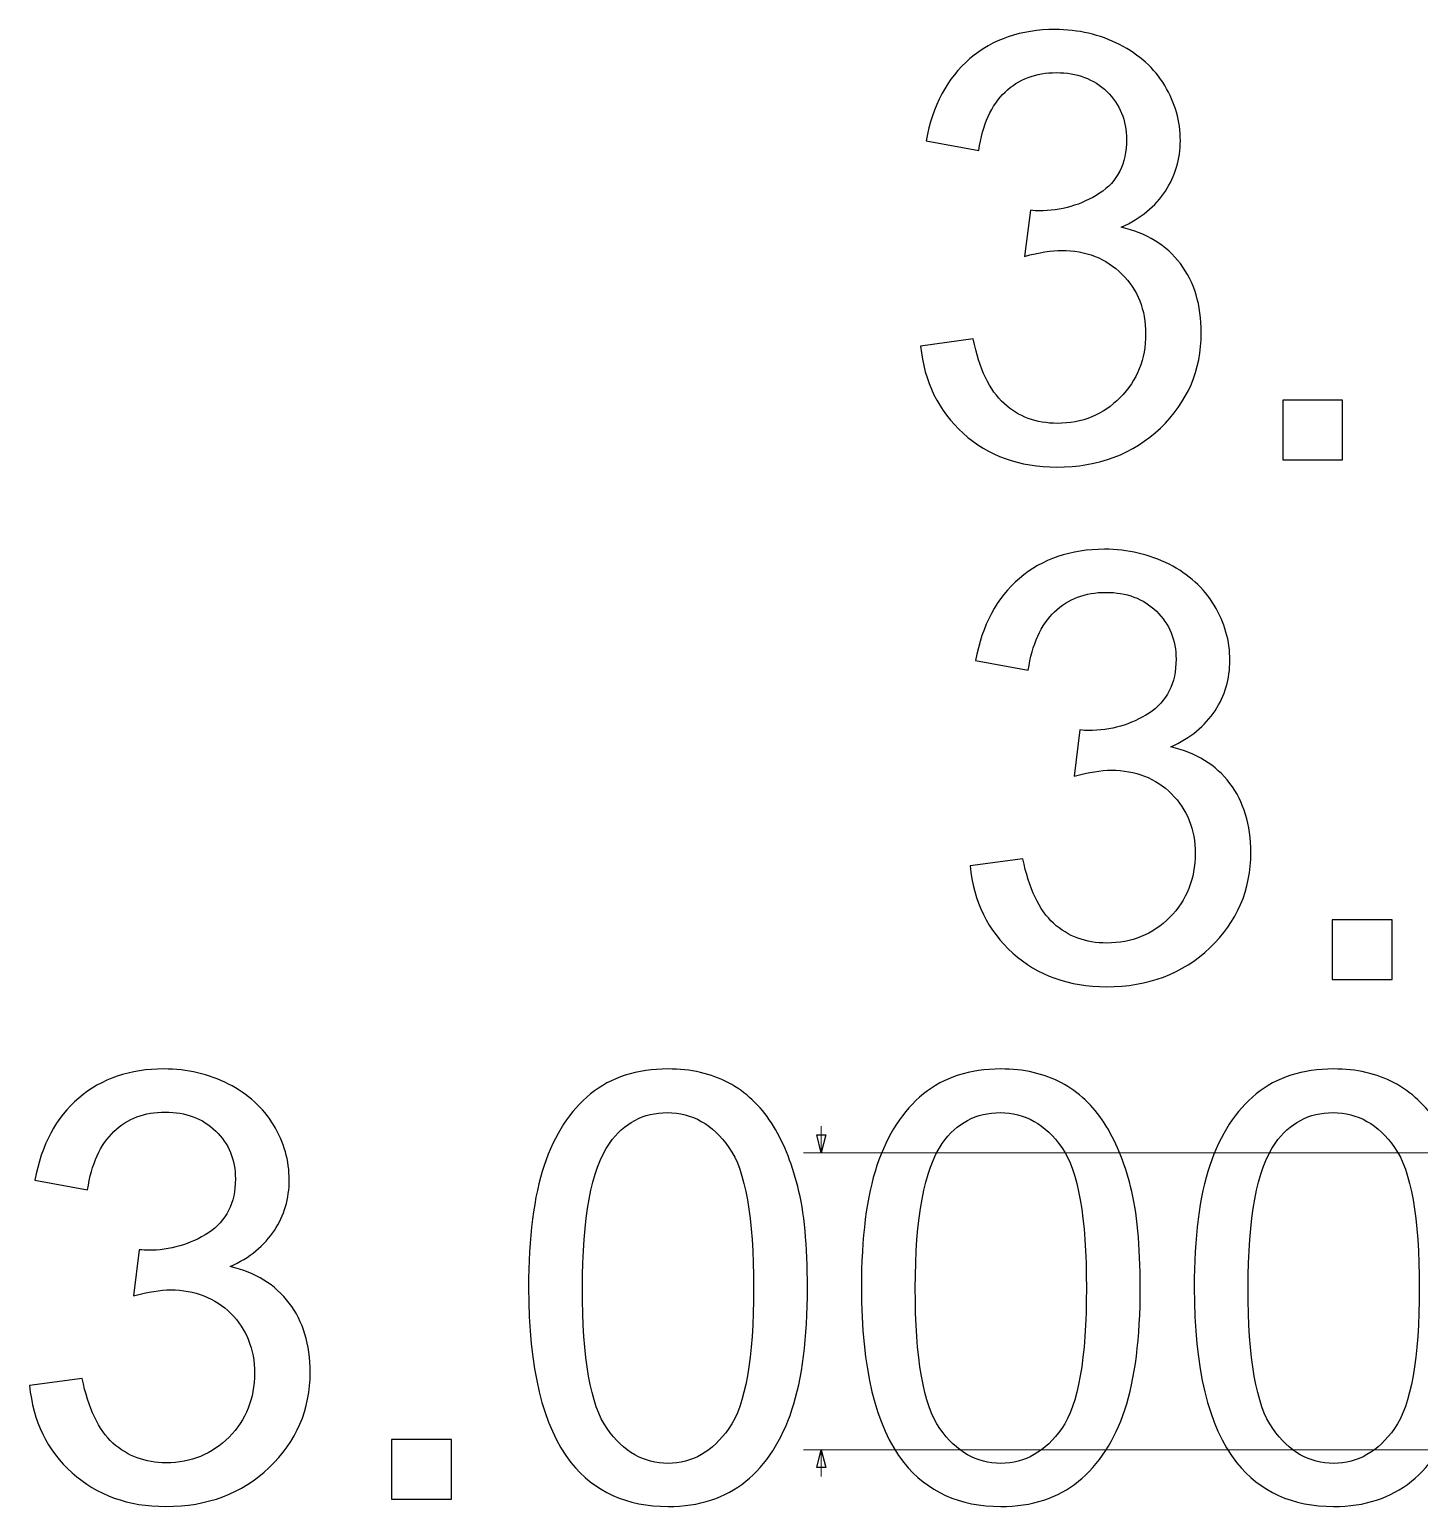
# Model space of a CAD drawing. Header units: centimetres. Extents: x -208 to 206, y -104 to 104.
# Drawn here: x -134.1 to -126.57, y 0.4 to 8.4 of the extents above; entities that cross this region are included whole.
import ezdxf

# ---------------------------------------------------------------- set-up
doc = ezdxf.new("R2010")
doc.units = ezdxf.units.CM
doc.header["$MEASUREMENT"] = 0
doc.layers.add('#Layer 1', color=7, linetype='Continuous')

msp = doc.modelspace()

# ---------------------------------------------------------------- linework, layer by layer
at = {"layer": '#Layer 1', "color": 8}
for points, knots in [([(-129.27535, 6.68152), (-129.27535, 6.68152), (-128.99026, 6.7204), (-128.99026, 6.7204), (-128.99026, 6.7204), (-128.95732, 6.55842), (-128.90225, 6.44179), (-128.82395, 6.37051), (-128.82395, 6.37051), (-128.74566, 6.29924), (-128.64955, 6.2636), (-128.53562, 6.2636), (-128.53562, 6.2636), (-128.40063, 6.2636), (-128.2867, 6.31004), (-128.19491, 6.40291), (-128.19491, 6.40291), (-128.10312, 6.49578), (-128.05722, 6.61079), (-128.05722, 6.74794), (-128.05722, 6.74794), (-128.05722, 6.87861), (-128.09988, 6.9866), (-128.18573, 7.07191), (-128.18573, 7.07191), (-128.27104, 7.15668), (-128.37957, 7.19934), (-128.51186, 7.19934), (-128.51186, 7.19934), (-128.56586, 7.19934), (-128.63281, 7.18854), (-128.71326, 7.16748), (-128.71326, 7.16748), (-128.71326, 7.16748), (-128.68141, 7.41694), (-128.68141, 7.41694), (-128.68141, 7.41694), (-128.66251, 7.41478), (-128.64685, 7.4137), (-128.63551, 7.4137), (-128.63551, 7.4137), (-128.51348, 7.4137), (-128.40441, 7.44556), (-128.30668, 7.50873), (-128.30668, 7.50873), (-128.20949, 7.57191), (-128.16089, 7.6691), (-128.16089, 7.8003), (-128.16089, 7.8003), (-128.16089, 7.90452), (-128.19653, 7.99091), (-128.26726, 8.05948), (-128.26726, 8.05948), (-128.338, 8.12806), (-128.42925, 8.16207), (-128.54102, 8.16207), (-128.54102, 8.16207), (-128.65225, 8.16207), (-128.74458, 8.12698), (-128.81855, 8.05678), (-128.81855, 8.05678), (-128.89253, 7.98659), (-128.94004, 7.8813), (-128.9611, 7.74091), (-128.9611, 7.74091), (-128.9611, 7.74091), (-129.24619, 7.79275), (-129.24619, 7.79275), (-129.24619, 7.79275), (-129.2111, 7.98389), (-129.13226, 8.13238), (-129.00862, 8.23767), (-129.00862, 8.23767), (-128.88551, 8.34296), (-128.73162, 8.39533), (-128.54804, 8.39533), (-128.54804, 8.39533), (-128.42169, 8.39533), (-128.30506, 8.36833), (-128.19869, 8.3138), (-128.19869, 8.3138), (-128.09178, 8.2598), (-128.01025, 8.18583), (-127.95409, 8.09242), (-127.95409, 8.09242), (-127.8974, 7.99847), (-127.86932, 7.89912), (-127.86932, 7.79383), (-127.86932, 7.79383), (-127.86932, 7.69393), (-127.89632, 7.60322), (-127.94977, 7.52115), (-127.94977, 7.52115), (-128.00377, 7.43908), (-128.08368, 7.37374), (-128.18897, 7.32515), (-128.18897, 7.32515), (-128.05182, 7.29383), (-127.94545, 7.22796), (-127.86932, 7.12806), (-127.86932, 7.12806), (-127.79372, 7.02871), (-127.75593, 6.90345), (-127.75593, 6.75388), (-127.75593, 6.75388), (-127.75593, 6.5514), (-127.8299, 6.37915), (-127.97731, 6.23822), (-127.97731, 6.23822), (-128.12526, 6.0973), (-128.31208, 6.0271), (-128.53778, 6.0271), (-128.53778, 6.0271), (-128.74134, 6.0271), (-128.91034, 6.08812), (-129.04479, 6.20961), (-129.04479, 6.20961), (-129.17978, 6.3311), (-129.25645, 6.48822), (-129.27535, 6.68152)], [0, 0, 0, 0, 0.0322581, 0.0322581, 0.0322581, 0.0322581, 0.0645161, 0.0645161, 0.0645161, 0.0645161, 0.0967742, 0.0967742, 0.0967742, 0.0967742, 0.1290323, 0.1290323, 0.1290323, 0.1290323, 0.1612903, 0.1612903, 0.1612903, 0.1612903, 0.1935484, 0.1935484, 0.1935484, 0.1935484, 0.2258065, 0.2258065, 0.2258065, 0.2258065, 0.2580645, 0.2580645, 0.2580645, 0.2580645, 0.2903226, 0.2903226, 0.2903226, 0.2903226, 0.3225806, 0.3225806, 0.3225806, 0.3225806, 0.3548387, 0.3548387, 0.3548387, 0.3548387, 0.3870968, 0.3870968, 0.3870968, 0.3870968, 0.4193548, 0.4193548, 0.4193548, 0.4193548, 0.4516129, 0.4516129, 0.4516129, 0.4516129, 0.483871, 0.483871, 0.483871, 0.483871, 0.516129, 0.516129, 0.516129, 0.516129, 0.5483871, 0.5483871, 0.5483871, 0.5483871, 0.5806452, 0.5806452, 0.5806452, 0.5806452, 0.6129032, 0.6129032, 0.6129032, 0.6129032, 0.6451613, 0.6451613, 0.6451613, 0.6451613, 0.6774194, 0.6774194, 0.6774194, 0.6774194, 0.7096774, 0.7096774, 0.7096774, 0.7096774, 0.7419355, 0.7419355, 0.7419355, 0.7419355, 0.7741935, 0.7741935, 0.7741935, 0.7741935, 0.8064516, 0.8064516, 0.8064516, 0.8064516, 0.8387097, 0.8387097, 0.8387097, 0.8387097, 0.8709677, 0.8709677, 0.8709677, 0.8709677, 0.9032258, 0.9032258, 0.9032258, 0.9032258, 0.9354839, 0.9354839, 0.9354839, 0.9354839, 1, 1, 1, 1]), ([(-127.31479, 6.06598), (-127.31479, 6.06598), (-127.31479, 6.38995), (-127.31479, 6.38995), (-127.31479, 6.38995), (-127.31479, 6.38995), (-126.99082, 6.38995), (-126.99082, 6.38995), (-126.99082, 6.38995), (-126.99082, 6.38995), (-126.99082, 6.06598), (-126.99082, 6.06598), (-126.99082, 6.06598), (-126.99082, 6.06598), (-127.31479, 6.06598), (-127.31479, 6.06598)], [0, 0, 0, 0, 0.2, 0.2, 0.2, 0.2, 0.4, 0.4, 0.4, 0.4, 0.6, 0.6, 0.6, 0.6, 1, 1, 1, 1]), ([(-129.00715, 3.86825), (-129.00715, 3.86825), (-128.72206, 3.90713), (-128.72206, 3.90713), (-128.72206, 3.90713), (-128.68912, 3.74515), (-128.63405, 3.62852), (-128.55575, 3.55724), (-128.55575, 3.55724), (-128.47746, 3.48597), (-128.38135, 3.45033), (-128.26742, 3.45033), (-128.26742, 3.45033), (-128.13243, 3.45033), (-128.0185, 3.49677), (-127.92671, 3.58964), (-127.92671, 3.58964), (-127.83492, 3.68251), (-127.78902, 3.79752), (-127.78902, 3.93467), (-127.78902, 3.93467), (-127.78902, 4.06534), (-127.83168, 4.17333), (-127.91753, 4.25864), (-127.91753, 4.25864), (-128.00284, 4.34341), (-128.11137, 4.38607), (-128.24366, 4.38607), (-128.24366, 4.38607), (-128.29766, 4.38607), (-128.36461, 4.37527), (-128.44506, 4.35421), (-128.44506, 4.35421), (-128.44506, 4.35421), (-128.41321, 4.60367), (-128.41321, 4.60367), (-128.41321, 4.60367), (-128.39431, 4.60151), (-128.37865, 4.60043), (-128.36731, 4.60043), (-128.36731, 4.60043), (-128.24528, 4.60043), (-128.13621, 4.63229), (-128.03848, 4.69546), (-128.03848, 4.69546), (-127.94129, 4.75864), (-127.89269, 4.85583), (-127.89269, 4.98703), (-127.89269, 4.98703), (-127.89269, 5.09125), (-127.92833, 5.17764), (-127.99906, 5.24621), (-127.99906, 5.24621), (-128.0698, 5.31479), (-128.16105, 5.3488), (-128.27282, 5.3488), (-128.27282, 5.3488), (-128.38405, 5.3488), (-128.47638, 5.31371), (-128.55035, 5.24351), (-128.55035, 5.24351), (-128.62433, 5.17332), (-128.67184, 5.06803), (-128.6929, 4.92764), (-128.6929, 4.92764), (-128.6929, 4.92764), (-128.97799, 4.97948), (-128.97799, 4.97948), (-128.97799, 4.97948), (-128.9429, 5.17062), (-128.86406, 5.31911), (-128.74042, 5.4244), (-128.74042, 5.4244), (-128.61731, 5.52969), (-128.46342, 5.58206), (-128.27984, 5.58206), (-128.27984, 5.58206), (-128.15349, 5.58206), (-128.03686, 5.55506), (-127.93049, 5.50053), (-127.93049, 5.50053), (-127.82358, 5.44653), (-127.74205, 5.37256), (-127.68589, 5.27915), (-127.68589, 5.27915), (-127.6292, 5.1852), (-127.60112, 5.08585), (-127.60112, 4.98056), (-127.60112, 4.98056), (-127.60112, 4.88066), (-127.62812, 4.78995), (-127.68157, 4.70788), (-127.68157, 4.70788), (-127.73557, 4.62581), (-127.81548, 4.56047), (-127.92077, 4.51188), (-127.92077, 4.51188), (-127.78362, 4.48056), (-127.67725, 4.41469), (-127.60112, 4.31479), (-127.60112, 4.31479), (-127.52552, 4.21544), (-127.48773, 4.09018), (-127.48773, 3.94061), (-127.48773, 3.94061), (-127.48773, 3.73813), (-127.5617, 3.56588), (-127.70911, 3.42495), (-127.70911, 3.42495), (-127.85706, 3.28403), (-128.04388, 3.21383), (-128.26958, 3.21383), (-128.26958, 3.21383), (-128.47314, 3.21383), (-128.64214, 3.27485), (-128.77659, 3.39634), (-128.77659, 3.39634), (-128.91158, 3.51783), (-128.98825, 3.67495), (-129.00715, 3.86825)], [0, 0, 0, 0, 0.0322581, 0.0322581, 0.0322581, 0.0322581, 0.0645161, 0.0645161, 0.0645161, 0.0645161, 0.0967742, 0.0967742, 0.0967742, 0.0967742, 0.1290323, 0.1290323, 0.1290323, 0.1290323, 0.1612903, 0.1612903, 0.1612903, 0.1612903, 0.1935484, 0.1935484, 0.1935484, 0.1935484, 0.2258065, 0.2258065, 0.2258065, 0.2258065, 0.2580645, 0.2580645, 0.2580645, 0.2580645, 0.2903226, 0.2903226, 0.2903226, 0.2903226, 0.3225806, 0.3225806, 0.3225806, 0.3225806, 0.3548387, 0.3548387, 0.3548387, 0.3548387, 0.3870968, 0.3870968, 0.3870968, 0.3870968, 0.4193548, 0.4193548, 0.4193548, 0.4193548, 0.4516129, 0.4516129, 0.4516129, 0.4516129, 0.483871, 0.483871, 0.483871, 0.483871, 0.516129, 0.516129, 0.516129, 0.516129, 0.5483871, 0.5483871, 0.5483871, 0.5483871, 0.5806452, 0.5806452, 0.5806452, 0.5806452, 0.6129032, 0.6129032, 0.6129032, 0.6129032, 0.6451613, 0.6451613, 0.6451613, 0.6451613, 0.6774194, 0.6774194, 0.6774194, 0.6774194, 0.7096774, 0.7096774, 0.7096774, 0.7096774, 0.7419355, 0.7419355, 0.7419355, 0.7419355, 0.7741935, 0.7741935, 0.7741935, 0.7741935, 0.8064516, 0.8064516, 0.8064516, 0.8064516, 0.8387097, 0.8387097, 0.8387097, 0.8387097, 0.8709677, 0.8709677, 0.8709677, 0.8709677, 0.9032258, 0.9032258, 0.9032258, 0.9032258, 0.9354839, 0.9354839, 0.9354839, 0.9354839, 1, 1, 1, 1]), ([(-127.04659, 3.25271), (-127.04659, 3.25271), (-127.04659, 3.57668), (-127.04659, 3.57668), (-127.04659, 3.57668), (-127.04659, 3.57668), (-126.72262, 3.57668), (-126.72262, 3.57668), (-126.72262, 3.57668), (-126.72262, 3.57668), (-126.72262, 3.25271), (-126.72262, 3.25271), (-126.72262, 3.25271), (-126.72262, 3.25271), (-127.04659, 3.25271), (-127.04659, 3.25271)], [0, 0, 0, 0, 0.2, 0.2, 0.2, 0.2, 0.4, 0.4, 0.4, 0.4, 0.6, 0.6, 0.6, 0.6, 1, 1, 1, 1]), ([(-134.09982, 1.05498), (-134.09982, 1.05498), (-133.81473, 1.09386), (-133.81473, 1.09386), (-133.81473, 1.09386), (-133.78179, 0.93188), (-133.72672, 0.81525), (-133.64842, 0.74397), (-133.64842, 0.74397), (-133.57013, 0.6727), (-133.47402, 0.63706), (-133.36009, 0.63706), (-133.36009, 0.63706), (-133.2251, 0.63706), (-133.11117, 0.6835), (-133.01938, 0.77637), (-133.01938, 0.77637), (-132.92759, 0.86924), (-132.88169, 0.98425), (-132.88169, 1.1214), (-132.88169, 1.1214), (-132.88169, 1.25207), (-132.92435, 1.36006), (-133.0102, 1.44537), (-133.0102, 1.44537), (-133.09551, 1.53014), (-133.20404, 1.5728), (-133.33633, 1.5728), (-133.33633, 1.5728), (-133.39033, 1.5728), (-133.45728, 1.562), (-133.53773, 1.54094), (-133.53773, 1.54094), (-133.53773, 1.54094), (-133.50588, 1.7904), (-133.50588, 1.7904), (-133.50588, 1.7904), (-133.48698, 1.78824), (-133.47132, 1.78716), (-133.45998, 1.78716), (-133.45998, 1.78716), (-133.33795, 1.78716), (-133.22888, 1.81902), (-133.13115, 1.88219), (-133.13115, 1.88219), (-133.03396, 1.94537), (-132.98536, 2.04256), (-132.98536, 2.17376), (-132.98536, 2.17376), (-132.98536, 2.27798), (-133.021, 2.36437), (-133.09173, 2.43294), (-133.09173, 2.43294), (-133.16247, 2.50152), (-133.25372, 2.53553), (-133.36549, 2.53553), (-133.36549, 2.53553), (-133.47672, 2.53553), (-133.56905, 2.50044), (-133.64302, 2.43024), (-133.64302, 2.43024), (-133.717, 2.36005), (-133.76451, 2.25476), (-133.78557, 2.11437), (-133.78557, 2.11437), (-133.78557, 2.11437), (-134.07066, 2.16621), (-134.07066, 2.16621), (-134.07066, 2.16621), (-134.03557, 2.35735), (-133.95673, 2.50584), (-133.83309, 2.61113), (-133.83309, 2.61113), (-133.70998, 2.71642), (-133.55609, 2.76879), (-133.37251, 2.76879), (-133.37251, 2.76879), (-133.24616, 2.76879), (-133.12953, 2.74179), (-133.02316, 2.68726), (-133.02316, 2.68726), (-132.91625, 2.63326), (-132.83472, 2.55929), (-132.77856, 2.46588), (-132.77856, 2.46588), (-132.72187, 2.37193), (-132.69379, 2.27258), (-132.69379, 2.16729), (-132.69379, 2.16729), (-132.69379, 2.06739), (-132.72079, 1.97668), (-132.77424, 1.89461), (-132.77424, 1.89461), (-132.82824, 1.81254), (-132.90815, 1.7472), (-133.01344, 1.69861), (-133.01344, 1.69861), (-132.87629, 1.66729), (-132.76992, 1.60142), (-132.69379, 1.50152), (-132.69379, 1.50152), (-132.61819, 1.40217), (-132.5804, 1.27691), (-132.5804, 1.12734), (-132.5804, 1.12734), (-132.5804, 0.92486), (-132.65437, 0.75261), (-132.80178, 0.61168), (-132.80178, 0.61168), (-132.94973, 0.47076), (-133.13655, 0.40056), (-133.36225, 0.40056), (-133.36225, 0.40056), (-133.56581, 0.40056), (-133.73481, 0.46158), (-133.86926, 0.58307), (-133.86926, 0.58307), (-134.00425, 0.70456), (-134.08092, 0.86168), (-134.09982, 1.05498)], [0, 0, 0, 0, 0.0322581, 0.0322581, 0.0322581, 0.0322581, 0.0645161, 0.0645161, 0.0645161, 0.0645161, 0.0967742, 0.0967742, 0.0967742, 0.0967742, 0.1290323, 0.1290323, 0.1290323, 0.1290323, 0.1612903, 0.1612903, 0.1612903, 0.1612903, 0.1935484, 0.1935484, 0.1935484, 0.1935484, 0.2258065, 0.2258065, 0.2258065, 0.2258065, 0.2580645, 0.2580645, 0.2580645, 0.2580645, 0.2903226, 0.2903226, 0.2903226, 0.2903226, 0.3225806, 0.3225806, 0.3225806, 0.3225806, 0.3548387, 0.3548387, 0.3548387, 0.3548387, 0.3870968, 0.3870968, 0.3870968, 0.3870968, 0.4193548, 0.4193548, 0.4193548, 0.4193548, 0.4516129, 0.4516129, 0.4516129, 0.4516129, 0.483871, 0.483871, 0.483871, 0.483871, 0.516129, 0.516129, 0.516129, 0.516129, 0.5483871, 0.5483871, 0.5483871, 0.5483871, 0.5806452, 0.5806452, 0.5806452, 0.5806452, 0.6129032, 0.6129032, 0.6129032, 0.6129032, 0.6451613, 0.6451613, 0.6451613, 0.6451613, 0.6774194, 0.6774194, 0.6774194, 0.6774194, 0.7096774, 0.7096774, 0.7096774, 0.7096774, 0.7419355, 0.7419355, 0.7419355, 0.7419355, 0.7741935, 0.7741935, 0.7741935, 0.7741935, 0.8064516, 0.8064516, 0.8064516, 0.8064516, 0.8387097, 0.8387097, 0.8387097, 0.8387097, 0.8709677, 0.8709677, 0.8709677, 0.8709677, 0.9032258, 0.9032258, 0.9032258, 0.9032258, 0.9354839, 0.9354839, 0.9354839, 0.9354839, 1, 1, 1, 1]), ([(-131.3979, 1.58414), (-131.3979, 1.85789), (-131.36982, 2.07927), (-131.31367, 2.24666), (-131.31367, 2.24666), (-131.25697, 2.41458), (-131.17328, 2.54363), (-131.06205, 2.6338), (-131.06205, 2.6338), (-130.95136, 2.72398), (-130.81151, 2.76879), (-130.64305, 2.76879), (-130.64305, 2.76879), (-130.51886, 2.76879), (-130.40979, 2.74395), (-130.3153, 2.69374), (-130.3153, 2.69374), (-130.22135, 2.64352), (-130.14359, 2.57117), (-130.08312, 2.47668), (-130.08312, 2.47668), (-130.02265, 2.38273), (-129.97513, 2.26772), (-129.94057, 2.13219), (-129.94057, 2.13219), (-129.90548, 1.99666), (-129.8882, 1.81362), (-129.8882, 1.58414), (-129.8882, 1.58414), (-129.8882, 1.312), (-129.91627, 1.0917), (-129.97189, 0.92432), (-129.97189, 0.92432), (-130.0275, 0.75639), (-130.1112, 0.62734), (-130.22243, 0.53663), (-130.22243, 0.53663), (-130.33312, 0.44592), (-130.4735, 0.40056), (-130.64305, 0.40056), (-130.64305, 0.40056), (-130.86605, 0.40056), (-131.04153, 0.47994), (-131.16896, 0.63922), (-131.16896, 0.63922), (-131.32177, 0.8336), (-131.3979, 1.1484), (-131.3979, 1.58414)], [0, 0, 0, 0, 0.0769231, 0.0769231, 0.0769231, 0.0769231, 0.1538462, 0.1538462, 0.1538462, 0.1538462, 0.2307692, 0.2307692, 0.2307692, 0.2307692, 0.3076923, 0.3076923, 0.3076923, 0.3076923, 0.3846154, 0.3846154, 0.3846154, 0.3846154, 0.4615385, 0.4615385, 0.4615385, 0.4615385, 0.5384615, 0.5384615, 0.5384615, 0.5384615, 0.6153846, 0.6153846, 0.6153846, 0.6153846, 0.6923077, 0.6923077, 0.6923077, 0.6923077, 0.7692308, 0.7692308, 0.7692308, 0.7692308, 0.8461538, 0.8461538, 0.8461538, 0.8461538, 1, 1, 1, 1]), ([(-129.59608, 1.58414), (-129.59608, 1.85789), (-129.568, 2.07927), (-129.51185, 2.24666), (-129.51185, 2.24666), (-129.45515, 2.41458), (-129.37146, 2.54363), (-129.26023, 2.6338), (-129.26023, 2.6338), (-129.14954, 2.72398), (-129.00969, 2.76879), (-128.84123, 2.76879), (-128.84123, 2.76879), (-128.71704, 2.76879), (-128.60797, 2.74395), (-128.51348, 2.69374), (-128.51348, 2.69374), (-128.41953, 2.64352), (-128.34177, 2.57117), (-128.2813, 2.47668), (-128.2813, 2.47668), (-128.22083, 2.38273), (-128.17331, 2.26772), (-128.13875, 2.13219), (-128.13875, 2.13219), (-128.10366, 1.99666), (-128.08638, 1.81362), (-128.08638, 1.58414), (-128.08638, 1.58414), (-128.08638, 1.312), (-128.11445, 1.0917), (-128.17007, 0.92432), (-128.17007, 0.92432), (-128.22568, 0.75639), (-128.30938, 0.62734), (-128.42061, 0.53663), (-128.42061, 0.53663), (-128.5313, 0.44592), (-128.67168, 0.40056), (-128.84123, 0.40056), (-128.84123, 0.40056), (-129.06423, 0.40056), (-129.23971, 0.47994), (-129.36714, 0.63922), (-129.36714, 0.63922), (-129.51995, 0.8336), (-129.59608, 1.1484), (-129.59608, 1.58414)], [0, 0, 0, 0, 0.0769231, 0.0769231, 0.0769231, 0.0769231, 0.1538462, 0.1538462, 0.1538462, 0.1538462, 0.2307692, 0.2307692, 0.2307692, 0.2307692, 0.3076923, 0.3076923, 0.3076923, 0.3076923, 0.3846154, 0.3846154, 0.3846154, 0.3846154, 0.4615385, 0.4615385, 0.4615385, 0.4615385, 0.5384615, 0.5384615, 0.5384615, 0.5384615, 0.6153846, 0.6153846, 0.6153846, 0.6153846, 0.6923077, 0.6923077, 0.6923077, 0.6923077, 0.7692308, 0.7692308, 0.7692308, 0.7692308, 0.8461538, 0.8461538, 0.8461538, 0.8461538, 1, 1, 1, 1]), ([(-127.79426, 1.58414), (-127.79426, 1.85789), (-127.76618, 2.07927), (-127.71003, 2.24666), (-127.71003, 2.24666), (-127.65333, 2.41458), (-127.56964, 2.54363), (-127.45841, 2.6338), (-127.45841, 2.6338), (-127.34772, 2.72398), (-127.20787, 2.76879), (-127.03941, 2.76879), (-127.03941, 2.76879), (-126.91522, 2.76879), (-126.80615, 2.74395), (-126.71166, 2.69374), (-126.71166, 2.69374), (-126.61771, 2.64352), (-126.53995, 2.57117), (-126.47948, 2.47668), (-126.47948, 2.47668), (-126.41901, 2.38273), (-126.37149, 2.26772), (-126.33693, 2.13219), (-126.33693, 2.13219), (-126.30184, 1.99666), (-126.28456, 1.81362), (-126.28456, 1.58414), (-126.28456, 1.58414), (-126.28456, 1.312), (-126.31263, 1.0917), (-126.36825, 0.92432), (-126.36825, 0.92432), (-126.42386, 0.75639), (-126.50756, 0.62734), (-126.61879, 0.53663), (-126.61879, 0.53663), (-126.72948, 0.44592), (-126.86986, 0.40056), (-127.03941, 0.40056), (-127.03941, 0.40056), (-127.26241, 0.40056), (-127.43789, 0.47994), (-127.56532, 0.63922), (-127.56532, 0.63922), (-127.71813, 0.8336), (-127.79426, 1.1484), (-127.79426, 1.58414)], [0, 0, 0, 0, 0.0769231, 0.0769231, 0.0769231, 0.0769231, 0.1538462, 0.1538462, 0.1538462, 0.1538462, 0.2307692, 0.2307692, 0.2307692, 0.2307692, 0.3076923, 0.3076923, 0.3076923, 0.3076923, 0.3846154, 0.3846154, 0.3846154, 0.3846154, 0.4615385, 0.4615385, 0.4615385, 0.4615385, 0.5384615, 0.5384615, 0.5384615, 0.5384615, 0.6153846, 0.6153846, 0.6153846, 0.6153846, 0.6923077, 0.6923077, 0.6923077, 0.6923077, 0.7692308, 0.7692308, 0.7692308, 0.7692308, 0.8461538, 0.8461538, 0.8461538, 0.8461538, 1, 1, 1, 1]), ([(-131.10633, 1.58306), (-131.10633, 1.20131), (-131.06205, 0.94753), (-130.97296, 0.82227), (-130.97296, 0.82227), (-130.88387, 0.69646), (-130.77372, 0.63382), (-130.64305, 0.63382), (-130.64305, 0.63382), (-130.51238, 0.63382), (-130.40223, 0.697), (-130.31314, 0.82281), (-130.31314, 0.82281), (-130.22405, 0.94915), (-130.17977, 1.20239), (-130.17977, 1.58306), (-130.17977, 1.58306), (-130.17977, 1.9648), (-130.22405, 2.21858), (-130.31314, 2.34385), (-130.31314, 2.34385), (-130.40169, 2.46966), (-130.51292, 2.53229), (-130.64629, 2.53229), (-130.64629, 2.53229), (-130.77696, 2.53229), (-130.88171, 2.47668), (-130.96, 2.36599), (-130.96, 2.36599), (-131.05773, 2.22506), (-131.10633, 1.96372), (-131.10633, 1.58306)], [0, 0, 0, 0, 0.1111111, 0.1111111, 0.1111111, 0.1111111, 0.2222222, 0.2222222, 0.2222222, 0.2222222, 0.3333333, 0.3333333, 0.3333333, 0.3333333, 0.4444444, 0.4444444, 0.4444444, 0.4444444, 0.5555556, 0.5555556, 0.5555556, 0.5555556, 0.6666667, 0.6666667, 0.6666667, 0.6666667, 0.7777778, 0.7777778, 0.7777778, 0.7777778, 1, 1, 1, 1]), ([(-129.30451, 1.58306), (-129.30451, 1.20131), (-129.26023, 0.94753), (-129.17114, 0.82227), (-129.17114, 0.82227), (-129.08205, 0.69646), (-128.9719, 0.63382), (-128.84123, 0.63382), (-128.84123, 0.63382), (-128.71056, 0.63382), (-128.60041, 0.697), (-128.51132, 0.82281), (-128.51132, 0.82281), (-128.42223, 0.94915), (-128.37795, 1.20239), (-128.37795, 1.58306), (-128.37795, 1.58306), (-128.37795, 1.9648), (-128.42223, 2.21858), (-128.51132, 2.34385), (-128.51132, 2.34385), (-128.59987, 2.46966), (-128.7111, 2.53229), (-128.84447, 2.53229), (-128.84447, 2.53229), (-128.97514, 2.53229), (-129.07989, 2.47668), (-129.15818, 2.36599), (-129.15818, 2.36599), (-129.25591, 2.22506), (-129.30451, 1.96372), (-129.30451, 1.58306)], [0, 0, 0, 0, 0.1111111, 0.1111111, 0.1111111, 0.1111111, 0.2222222, 0.2222222, 0.2222222, 0.2222222, 0.3333333, 0.3333333, 0.3333333, 0.3333333, 0.4444444, 0.4444444, 0.4444444, 0.4444444, 0.5555556, 0.5555556, 0.5555556, 0.5555556, 0.6666667, 0.6666667, 0.6666667, 0.6666667, 0.7777778, 0.7777778, 0.7777778, 0.7777778, 1, 1, 1, 1]), ([(-127.50269, 1.58306), (-127.50269, 1.20131), (-127.45841, 0.94753), (-127.36932, 0.82227), (-127.36932, 0.82227), (-127.28023, 0.69646), (-127.17008, 0.63382), (-127.03941, 0.63382), (-127.03941, 0.63382), (-126.90874, 0.63382), (-126.79859, 0.697), (-126.7095, 0.82281), (-126.7095, 0.82281), (-126.62041, 0.94915), (-126.57613, 1.20239), (-126.57613, 1.58306), (-126.57613, 1.58306), (-126.57613, 1.9648), (-126.62041, 2.21858), (-126.7095, 2.34385), (-126.7095, 2.34385), (-126.79805, 2.46966), (-126.90928, 2.53229), (-127.04265, 2.53229), (-127.04265, 2.53229), (-127.17332, 2.53229), (-127.27807, 2.47668), (-127.35636, 2.36599), (-127.35636, 2.36599), (-127.45409, 2.22506), (-127.50269, 1.96372), (-127.50269, 1.58306)], [0, 0, 0, 0, 0.1111111, 0.1111111, 0.1111111, 0.1111111, 0.2222222, 0.2222222, 0.2222222, 0.2222222, 0.3333333, 0.3333333, 0.3333333, 0.3333333, 0.4444444, 0.4444444, 0.4444444, 0.4444444, 0.5555556, 0.5555556, 0.5555556, 0.5555556, 0.6666667, 0.6666667, 0.6666667, 0.6666667, 0.7777778, 0.7777778, 0.7777778, 0.7777778, 1, 1, 1, 1]), ([(-129.8134, 2.31511), (-129.8134, 2.31511), (-129.78921, 2.41165), (-129.78921, 2.41165), (-129.78921, 2.41165), (-129.78921, 2.41165), (-129.83737, 2.41165), (-129.83737, 2.41165), (-129.83737, 2.41165), (-129.83737, 2.41165), (-129.8134, 2.31511), (-129.8134, 2.31511)], [0, 0, 0, 0, 0.25, 0.25, 0.25, 0.25, 0.5, 0.5, 0.5, 0.5, 1, 1, 1, 1]), ([(-132.13926, 0.43944), (-132.13926, 0.43944), (-132.13926, 0.76341), (-132.13926, 0.76341), (-132.13926, 0.76341), (-132.13926, 0.76341), (-131.81529, 0.76341), (-131.81529, 0.76341), (-131.81529, 0.76341), (-131.81529, 0.76341), (-131.81529, 0.43944), (-131.81529, 0.43944), (-131.81529, 0.43944), (-131.81529, 0.43944), (-132.13926, 0.43944), (-132.13926, 0.43944)], [0, 0, 0, 0, 0.2, 0.2, 0.2, 0.2, 0.4, 0.4, 0.4, 0.4, 0.6, 0.6, 0.6, 0.6, 1, 1, 1, 1]), ([(-129.8134, 0.70746), (-129.8134, 0.70746), (-129.83737, 0.61114), (-129.83737, 0.61114), (-129.83737, 0.61114), (-129.83737, 0.61114), (-129.78921, 0.61114), (-129.78921, 0.61114), (-129.78921, 0.61114), (-129.78921, 0.61114), (-129.8134, 0.70746), (-129.8134, 0.70746)], [0, 0, 0, 0, 0.25, 0.25, 0.25, 0.25, 0.5, 0.5, 0.5, 0.5, 1, 1, 1, 1])]:
    msp.add_open_spline(points, degree=3, knots=knots, dxfattribs=at)
at = {"layer": '#Layer 1', "color": 8, "lineweight": 9}
for points in [[(-129.8134, 2.45981), (-129.8134, 2.45981), (-129.8134, 2.31511), (-129.8134, 2.31511)], [(-123.43254, 2.31511), (-123.43254, 2.31511), (-129.90972, 2.31511), (-129.90972, 2.31511)], [(-124.38946, 0.70746), (-124.38946, 0.70746), (-129.90972, 0.70746), (-129.90972, 0.70746)], [(-129.8134, 0.70746), (-129.8134, 0.70746), (-129.8134, 0.56276), (-129.8134, 0.56276)]]:
    msp.add_open_spline(points, degree=3, dxfattribs=at)

doc.saveas('drawing.dxf')
